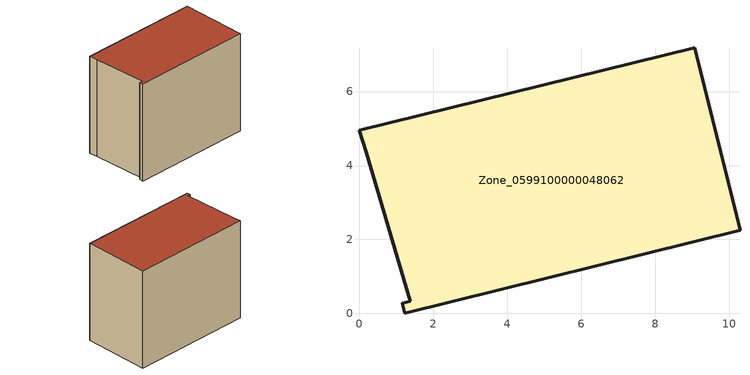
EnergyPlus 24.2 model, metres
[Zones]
Zone_0599100000048062
 floor ground (C_G): 1.16,0.28 1.38,0.33 0.18,4.36 0,4.95 9.06,7.19 10.29,2.25 1.23,0 z0
 wall outside (C_F): 1.23,0 10.29,2.25 9.06,7.19 0,4.95 0.18,4.36 1.38,0.33 1.16,0.28 1.23,0 z0:7.72
 roof outside (C_R): 1.38,0.33 1.16,0.28 1.23,0 10.29,2.25 9.06,7.19 0,4.95 0.18,4.36 z7.72
[BUILDING]
Pand.0599100000048062: North Axis=0; Terrain=City; Loads Convergence Tolerance Value=0.04; Temperature Convergence Tolerance Value=0.4; Solar Distribution=FullExterior; Maximum Number of Warmup Days=25; Minimum Number of Warmup Days=1
[Site:Location]
Rotterdam.The.Hague.AP_ZH_NLD Design_Conditions: Latitude=51.96; Longitude=4.45; Time Zone=1; Elevation=-4.5
[SITE:GROUNDTEMPERATURE:BUILDINGSURFACE]
18, 18, 18, 18, 18, 18, 18, 18, 18, 18, 18, 18
[MATERIAL] Thermal Absorptance=0.9; Solar Absorptance=0.7; Visible Absorptance=0.7
Name | Roughness | Thickness | Conductivity | Density | Specific Heat
G.TI.1975-1991 | MediumSmooth | 0.15 | 0.288461 | 540 | 1210
F.TI.1975-1991 | Rough | 0.3 | 0.230769 | 1920 | 840
R.TI.1975-1991 | MediumRough | 0.2 | 0.153846 | 1500 | 1000
[CONSTRUCTION]
C_G: G.TI.1975-1991
C_F: F.TI.1975-1991
C_R: R.TI.1975-1991
[ZONE]
Zone_0599100000048062: Type=1; Multiplier=1; Ceiling Height=Autocalculate; Volume=Autocalculate; Floor Area=autocalculate; Part of Total Floor Area=Yes
[ZONEINFILTRATION:DESIGNFLOWRATE]
Infil_Zone_0599100000048062: Zone or ZoneList or Space or SpaceList=Zone_0599100000048062; Schedule=AlwaysOn; Design Flow Rate Calculation Method=Flow/Area; Flow Rate per Floor Area=0.003; Constant Term Coefficient=1; Temperature Term Coefficient=0; Velocity Term Coefficient=0; Velocity Squared Term Coefficient=0
[HVACTEMPLATE:ZONE:IDEALLOADSAIRSYSTEM]
Zone_0599100000048062: Maximum Heating Supply Air Temperature=50; Minimum Cooling Supply Air Temperature=13; Maximum Heating Supply Air Humidity Ratio=0.0156; Minimum Cooling Supply Air Humidity Ratio=0.0077; Heating Limit=NoLimit; Cooling Limit=NoLimit; Dehumidification Control Type=ConstantSensibleHeatRatio; Cooling Sensible Heat Ratio=0.7; Dehumidification Setpoint=60; Humidification Control Type=None; Humidification Setpoint=30; Outdoor Air Method=None; Outdoor Air Flow Rate per Person=0.00944; Outdoor Air Flow Rate per Zone Floor Area=0; Outdoor Air Flow Rate per Zone=0; Demand Controlled Ventilation Type=None; Outdoor Air Economizer Type=NoEconomizer; Heat Recovery Type=None; Sensible Heat Recovery Effectiveness=0.7; Latent Heat Recovery Effectiveness=0.65
[ZONECONTROL:THERMOSTAT]
ThermostatControl_Zone_0599100000048062: Zone or ZoneList=Zone_0599100000048062; Control Type Schedule=DualSetpointControlType; Control 1=Thermostat_Zone_0599100000048062; Temperature Difference Between Cutout And Setpoint=0
[THERMOSTATSETPOINT:DUALSETPOINT]
Thermostat_Zone_0599100000048062: Heating Setpoint Temperature Schedule=HeatingSetpoint_Zone_0599100000048062; Cooling Setpoint Temperature Schedule=CoolingSetpoint_Zone_0599100000048062
[SCHEDULE:COMPACT]
HeatingSetpoint_Zone_0599100000048062: Through: 12/31, For: AllDays, Until: 24:00, 21
CoolingSetpoint_Zone_0599100000048062: Through: 12/31, For: AllDays, Until: 24:00, 24
DualSetpointControlType: Through: 12/31, For: AllDays, Until: 24:00, 4
AlwaysOn: Through: 12/31, For: AllDays, Until: 24:00, 1
